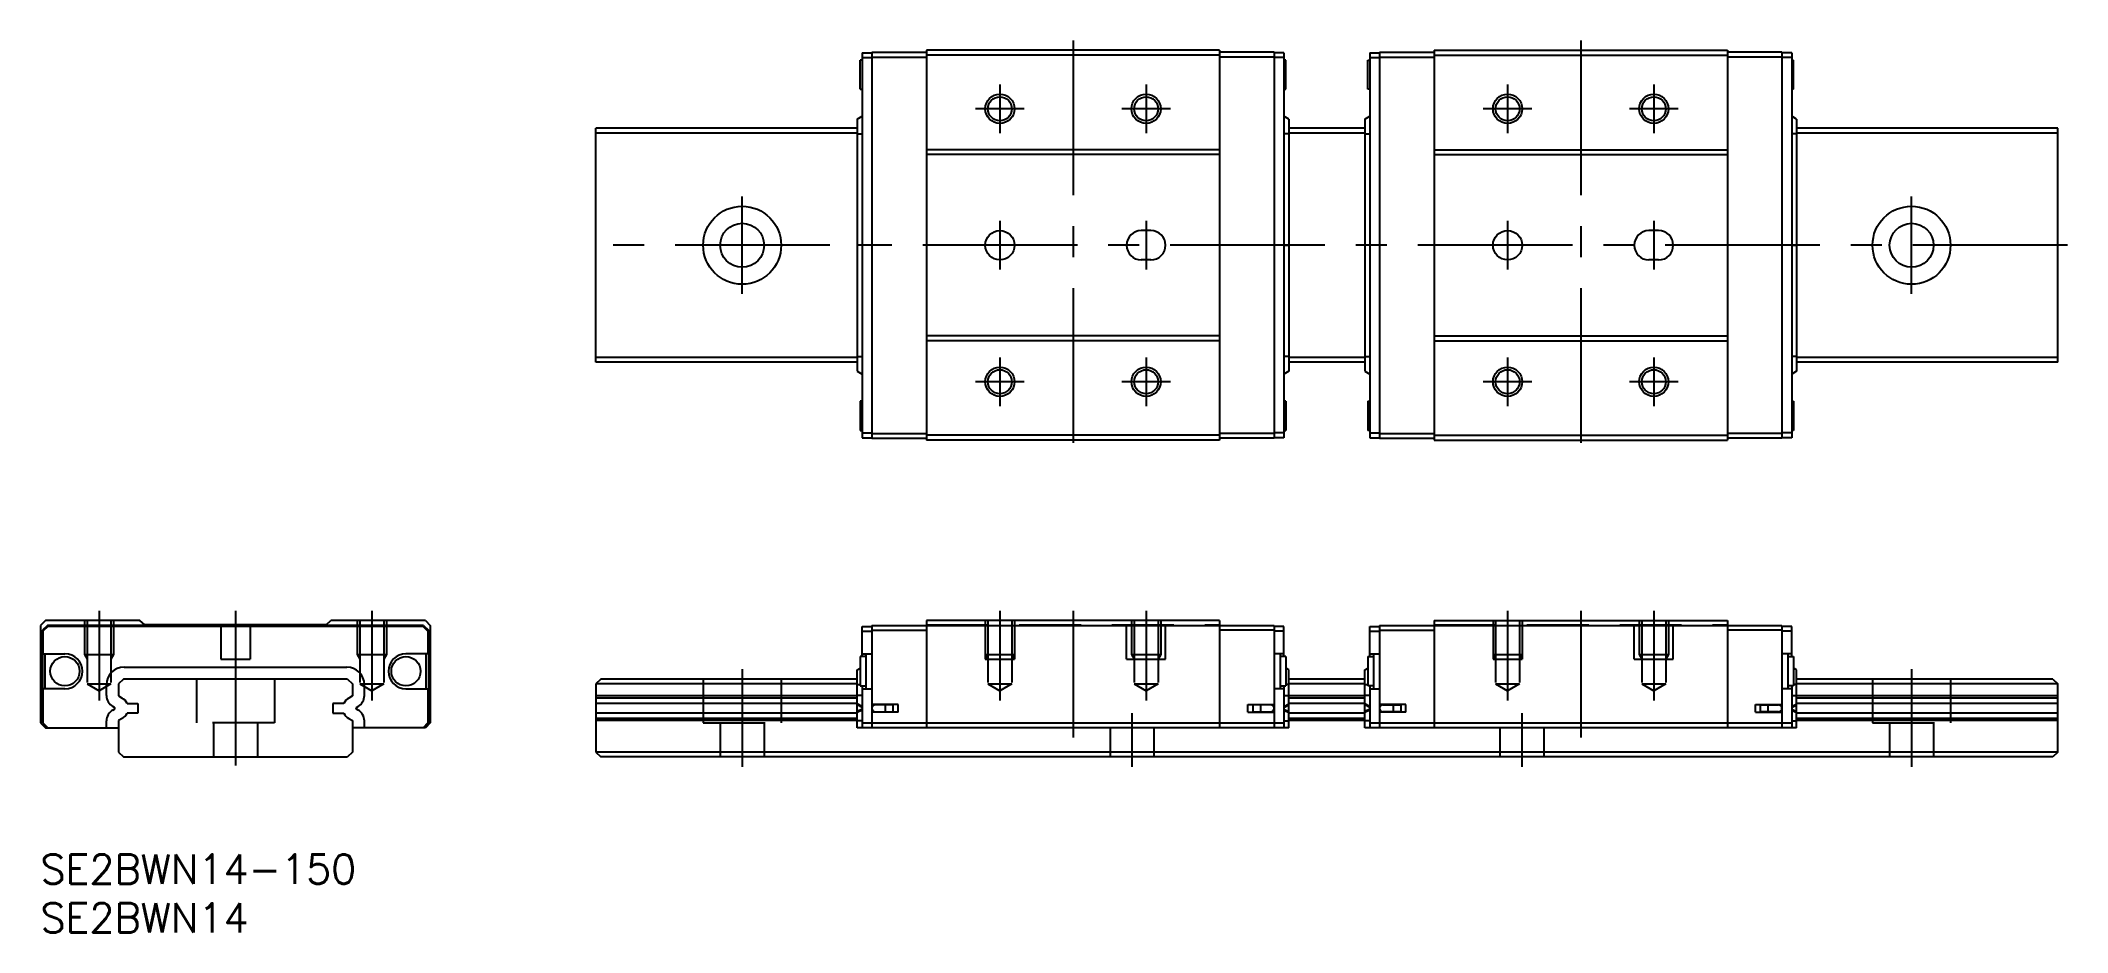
# Model space of a CAD drawing. Extents: x 0 to 208, y -8 to 83.
import ezdxf

# ---------------------------------------------------------------- set-up
doc = ezdxf.new("R2010")
doc.units = 0
doc.header["$LTSCALE"] = 0.5
doc.linetypes.add('CENTER', pattern=[50.8, 31.75, -6.35, 6.35, -6.35])
doc.linetypes.add('DASHED', pattern=[19.05, 12.7, -6.35])
for name, color, linetype in [('MSM_CENTER', 1, 'CENTER'), ('MSM_CONTINUOUS', 7, 'CONTINUOUS'), ('MSM_DASHED', 4, 'DASHED'), ('MSM_NARROW', 5, 'CONTINUOUS'), ('MSM_PART_NUMBER', 7, 'CONTINUOUS')]:
    doc.layers.add(name, color=color, linetype=linetype)
doc.styles.get("Standard").update_dxf_attribs({"font": 'txt.shx', "height": 3, "bigfont": 'bigfont.shx'})

# ---------------------------------------------------------------- blocks, each defined once
blk = doc.blocks.new('*U2')
at = {"layer": 'MSM_PART_NUMBER'}
blk.add_text('SE2BWN14-150', height=3, dxfattribs=at).set_placement((0, -3))
blk = doc.blocks.new('*U3')
at = {"layer": 'MSM_PART_NUMBER'}
blk.add_text('SE2BWN14', height=3, dxfattribs=at).set_placement((0, -8))

msp = doc.modelspace()

# ---------------------------------------------------------------- linework, layer by layer
at = {"layer": 'MSM_CENTER'}
for p, q in [((105.95, 83.5), (105.95, 41.5)), ((158.05, 83.5), (158.05, 41.5)), ((98.45, 79), (98.45, 74)), ((113.45, 79), (113.45, 74)), ((150.55, 79), (150.55, 74)), ((165.55, 79), (165.55, 74)), ((100.95, 76.5), (95.95, 76.5)), ((115.95, 76.5), (110.95, 76.5)), ((153.05, 76.5), (148.05, 76.5)), ((168.05, 76.5), (163.05, 76.5)), ((72, 57.5), (72, 67.5)), ((192, 57.5), (192, 67.5)), ((98.45, 65), (98.45, 60)), ((113.45, 65), (113.45, 60)), ((150.55, 65), (150.55, 60)), ((165.55, 65), (165.55, 60)), ((208, 62.5), (56, 62.5)), ((98.45, 51), (98.45, 46)), ((113.45, 51), (113.45, 46)), ((150.55, 51), (150.55, 46)), ((165.55, 51), (165.55, 46)), ((100.95, 48.5), (95.95, 48.5)), ((115.95, 48.5), (110.95, 48.5)), ((153.05, 48.5), (148.05, 48.5)), ((168.05, 48.5), (163.05, 48.5)), ((6, 25), (6, 15.790148)), ((20, 25), (20, 9)), ((34, 25), (34, 15.790148)), ((98.45, 25), (98.45, 15.790148)), ((105.95, 25), (105.95, 12)), ((113.45, 25), (113.45, 15.790148)), ((150.55, 25), (150.55, 15.790148)), ((158.05, 25), (158.05, 12)), ((165.55, 25), (165.55, 15.790148)), ((72, 19), (72, 9)), ((192, 19), (192, 9)), ((112, 14.5), (112, 9)), ((152, 14.5), (152, 9))]:
    msp.add_line(p, q, dxfattribs=at)
at = {"layer": 'MSM_CONTINUOUS'}
for p, q in [((84.3, 81.5), (84.1, 81.5)), ((84.1, 78.5), (84.1, 81.5)), ((84.3, 82.25), (84.3, 42.75)), ((84.3, 82.25), (85.3, 82.25)), ((84.3, 81.75), (85.3, 81.75)), ((85.3, 82.3), (85.3, 42.7)), ((85.3, 82.3), (90.9, 82.3)), ((85.3, 81.8), (90.9, 81.8)), ((90.9, 82.5), (90.9, 42.5)), ((121, 82.5), (90.9, 82.5)), ((121, 82), (90.9, 82)), ((121, 82.5), (121, 42.5)), ((126.6, 82.3), (121, 82.3)), ((126.6, 81.8), (121, 81.8)), ((126.6, 82.3), (126.6, 42.7)), ((127.6, 82.25), (126.6, 82.25)), ((127.6, 81.75), (126.6, 81.75)), ((127.6, 82.25), (127.6, 42.75)), ((127.8, 81.5), (127.6, 81.5)), ((127.8, 78.5), (127.8, 81.5)), ((136.2, 81.5), (136.4, 81.5)), ((136.2, 78.5), (136.2, 81.5)), ((136.4, 82.25), (136.4, 42.75)), ((136.4, 82.25), (137.4, 82.25)), ((136.4, 81.75), (137.4, 81.75)), ((137.4, 82.3), (137.4, 42.7)), ((137.4, 82.3), (143, 82.3)), ((137.4, 81.8), (143, 81.8)), ((143, 82.5), (173.1, 82.5)), ((143, 82.5), (143, 42.5)), ((143, 82), (173.1, 82)), ((173.1, 82.5), (173.1, 42.5)), ((178.7, 82.3), (173.1, 82.3)), ((178.7, 81.8), (173.1, 81.8)), ((178.7, 82.3), (178.7, 42.7)), ((179.7, 82.25), (178.7, 82.25)), ((179.7, 81.75), (178.7, 81.75)), ((179.7, 82.25), (179.7, 42.75)), ((179.7, 81.5), (179.9, 81.5)), ((179.9, 78.5), (179.9, 81.5)), ((84.1, 78.5), (84.3, 78.5)), ((127.6, 78.5), (127.8, 78.5)), ((136.4, 78.5), (136.2, 78.5)), ((179.9, 78.5), (179.7, 78.5)), ((83.8, 75.43), (84.3, 75.73)), ((83.8, 75.43), (83.8, 49.57)), ((128.1, 75.43), (127.6, 75.73)), ((128.1, 75.43), (128.1, 49.57)), ((135.9, 75.43), (136.4, 75.73)), ((135.9, 75.43), (135.9, 49.57)), ((180.2, 75.43), (179.7, 75.73)), ((180.2, 75.43), (180.2, 49.57)), ((83.8, 74.5), (57, 74.5)), ((57, 50.5), (57, 74.5)), ((83.8, 74), (57, 74)), ((83.8, 73.93), (84.3, 73.93)), ((128.1, 73.93), (127.6, 73.93)), ((135.9, 74.5), (128.1, 74.5)), ((135.9, 74), (128.1, 74)), ((135.9, 73.93), (136.4, 73.93)), ((180.2, 73.93), (179.7, 73.93)), ((207, 74.5), (180.2, 74.5)), ((207, 74), (180.2, 74)), ((207, 50.5), (207, 74.5)), ((121, 72.3), (90.9, 72.3)), ((121, 71.8), (90.9, 71.8)), ((143, 72.3), (173.1, 72.3)), ((143, 71.8), (173.1, 71.8)), ((84.3, 62.5), (83.8, 62.5)), ((113.95, 64), (112.95, 64)), ((127.6, 62.5), (128.1, 62.5)), ((136.4, 62.5), (135.9, 62.5)), ((166.05, 64), (165.05, 64)), ((179.7, 62.5), (180.2, 62.5)), ((113.95, 61), (112.95, 61)), ((166.05, 61), (165.05, 61)), ((121, 53.2), (90.9, 53.2)), ((121, 52.7), (90.9, 52.7)), ((143, 53.2), (173.1, 53.2)), ((143, 52.7), (173.1, 52.7)), ((83.8, 51), (57, 51)), ((83.8, 50.5), (57, 50.5)), ((83.8, 51.07), (84.3, 51.07)), ((128.1, 51.07), (127.6, 51.07)), ((135.9, 51), (128.1, 51)), ((135.9, 50.5), (128.1, 50.5)), ((135.9, 51.07), (136.4, 51.07)), ((180.2, 51.07), (179.7, 51.07)), ((207, 51), (180.2, 51)), ((207, 50.5), (180.2, 50.5)), ((83.8, 49.57), (84.3, 49.27)), ((128.1, 49.57), (127.6, 49.27)), ((135.9, 49.57), (136.4, 49.27)), ((180.2, 49.57), (179.7, 49.27)), ((84.1, 46.5), (84.1, 43.5)), ((84.3, 46.5), (84.1, 46.5)), ((127.8, 46.5), (127.6, 46.5)), ((127.8, 46.5), (127.8, 43.5)), ((136.2, 46.5), (136.2, 43.5)), ((136.2, 46.5), (136.4, 46.5)), ((179.7, 46.5), (179.9, 46.5)), ((179.9, 46.5), (179.9, 43.5)), ((84.1, 43.5), (84.3, 43.5)), ((84.3, 43.25), (85.3, 43.25)), ((84.3, 42.75), (85.3, 42.75)), ((85.3, 43.2), (90.9, 43.2)), ((85.3, 42.7), (90.9, 42.7)), ((121, 43), (90.9, 43)), ((121, 42.5), (90.9, 42.5)), ((126.6, 43.2), (121, 43.2)), ((126.6, 42.7), (121, 42.7)), ((127.6, 43.25), (126.6, 43.25)), ((127.6, 42.75), (126.6, 42.75)), ((127.6, 43.5), (127.8, 43.5)), ((136.4, 43.5), (136.2, 43.5)), ((136.4, 43.25), (137.4, 43.25)), ((136.4, 42.75), (137.4, 42.75)), ((137.4, 43.2), (143, 43.2)), ((137.4, 42.7), (143, 42.7)), ((143, 43), (173.1, 43)), ((143, 42.5), (173.1, 42.5)), ((178.7, 43.2), (173.1, 43.2)), ((178.7, 42.7), (173.1, 42.7)), ((179.7, 43.25), (178.7, 43.25)), ((179.7, 42.75), (178.7, 42.75)), ((179.9, 43.5), (179.7, 43.5)), ((0.5, 24), (0, 23.5)), ((0, 23.5), (0, 13.5)), ((0.7, 23.5), (0.2, 23)), ((0.2, 23), (0.2, 13.5)), ((0.75, 23.4), (0.25, 22.9)), ((0.25, 22.9), (0.25, 20.6)), ((10.2, 24), (0.5, 24)), ((39.3, 23.5), (0.7, 23.5)), ((39.25, 23.4), (0.75, 23.4)), ((10.7, 23.55), (10.2, 24)), ((29.3, 23.55), (10.7, 23.55)), ((29.3, 23.55), (29.8, 24)), ((39.5, 24), (29.8, 24)), ((39.25, 23.4), (39.75, 22.9)), ((39.3, 23.5), (39.8, 23)), ((39.5, 24), (40, 23.5)), ((39.75, 22.9), (39.75, 20.6)), ((39.8, 23), (39.8, 13.5)), ((40, 23.5), (40, 13.5)), ((84.3, 20.3), (84.3, 23.4)), ((84.3, 23.4), (85.3, 23.4)), ((84.3, 22.9), (85.3, 22.9)), ((85.3, 23.5), (126.6, 23.5)), ((85.3, 23.5), (85.3, 13)), ((85.3, 23), (90.9, 23)), ((121, 24), (90.9, 24)), ((90.9, 24), (90.9, 13)), ((121, 24), (121, 13)), ((126.6, 23), (121, 23)), ((126.6, 23.5), (126.6, 13)), ((127.6, 23.4), (126.6, 23.4)), ((127.6, 22.9), (126.6, 22.9)), ((127.6, 20.3), (127.6, 23.4)), ((136.4, 20.3), (136.4, 23.4)), ((136.4, 23.4), (137.4, 23.4)), ((136.4, 22.9), (137.4, 22.9)), ((137.4, 23.5), (137.4, 13)), ((137.4, 23.5), (178.7, 23.5)), ((137.4, 23), (143, 23)), ((143, 24), (143, 13)), ((143, 24), (173.1, 24)), ((173.1, 24), (173.1, 13)), ((178.7, 23), (173.1, 23)), ((178.7, 23.5), (178.7, 13)), ((179.7, 23.4), (178.7, 23.4)), ((179.7, 22.9), (178.7, 22.9)), ((179.7, 20.3), (179.7, 23.4)), ((0.25, 20.6), (2.5, 20.6)), ((0.45, 20.6), (0.45, 17)), ((8.57, 19.23), (31.43, 19.23)), ((39.75, 20.6), (37.5, 20.6)), ((39.55, 20.6), (39.55, 17)), ((83.8, 18.93), (84.1, 19.11)), ((83.8, 13), (83.8, 18.93)), ((84.7, 20.3), (84.1, 20.3)), ((84.1, 20.3), (84.1, 17.3)), ((84.3, 20.6), (85.3, 20.6)), ((84.7, 20.6), (84.7, 17)), ((127.6, 20.6), (126.6, 20.6)), ((127.2, 20.6), (127.2, 17)), ((127.8, 20.3), (127.2, 20.3)), ((127.8, 20.3), (127.8, 17.3)), ((128.1, 18.93), (127.8, 19.11)), ((128.1, 13), (128.1, 18.93)), ((135.9, 18.93), (136.2, 19.11)), ((135.9, 13), (135.9, 18.93)), ((136.2, 20.3), (136.8, 20.3)), ((136.2, 20.3), (136.2, 17.3)), ((136.4, 20.6), (137.4, 20.6)), ((136.8, 20.6), (136.8, 17)), ((179.7, 20.6), (178.7, 20.6)), ((179.3, 20.6), (179.3, 17)), ((179.3, 20.3), (179.9, 20.3)), ((179.9, 20.3), (179.9, 17.3)), ((180.2, 18.93), (179.9, 19.11)), ((180.2, 13), (180.2, 18.93)), ((0.25, 17), (0.25, 13.5)), ((2.5, 17), (0.25, 17)), ((6.77, 16.305322), (6.77, 17.43)), ((8.5, 18), (8, 17.5)), ((8, 17.5), (8, 16.264907)), ((31.5, 18), (8.5, 18)), ((31.5, 18), (32, 17.5)), ((32, 17.5), (32, 16.264907)), ((33.23, 16.305322), (33.23, 17.43)), ((37.5, 17), (39.75, 17)), ((39.75, 17), (39.75, 13.5)), ((57.5, 18), (57, 17.5)), ((83.8, 17.5), (57, 17.5)), ((57, 17.5), (57, 10.5)), ((83.8, 18), (57.5, 18)), ((83.8, 17.43), (84.1, 17.43)), ((84.1, 17.3), (84.7, 17.3)), ((84.3, 17.3), (84.3, 13)), ((84.3, 17), (85.3, 17)), ((127.6, 17), (126.6, 17)), ((127.2, 17.3), (127.8, 17.3)), ((127.6, 17.3), (127.6, 13)), ((128.1, 17.43), (127.8, 17.43)), ((135.9, 18), (128.1, 18)), ((135.9, 17.5), (128.1, 17.5)), ((135.9, 17.43), (136.2, 17.43)), ((136.8, 17.3), (136.2, 17.3)), ((136.4, 17.3), (136.4, 13)), ((136.4, 17), (137.4, 17)), ((179.7, 17), (178.7, 17)), ((179.9, 17.3), (179.3, 17.3)), ((179.7, 17.3), (179.7, 13)), ((180.2, 17.43), (179.9, 17.43)), ((206.5, 18), (180.2, 18)), ((207, 17.5), (180.2, 17.5)), ((206.5, 18), (207, 17.5)), ((207, 10.5), (207, 17.5)), ((0.2, 15.4), (0.25, 15.4)), ((0.2, 14.6), (0.25, 14.6)), ((7.580883, 15.086603), (7.42, 15.179489)), ((7.42, 14.820511), (7.580883, 14.913397)), ((8, 16.264907), (8.3685, 16.052154)), ((8.888805, 15.5), (10, 15.5)), ((10, 15.5), (10, 14.5)), ((30, 15.5), (30, 14.5)), ((31.111195, 15.5), (30, 15.5)), ((32, 16.264907), (31.6315, 16.052154)), ((32.419117, 15.086603), (32.58, 15.179489)), ((32.58, 14.820511), (32.419117, 14.913397)), ((39.8, 15.4), (39.75, 15.4)), ((39.8, 14.6), (39.75, 14.6)), ((83.8, 16.264907), (57, 16.264907)), ((83.8, 16.052154), (57, 16.052154)), ((83.8, 15.5), (57, 15.5)), ((84.3, 16.305322), (83.8, 16.305322)), ((84.3, 15.179489), (83.8, 15.439296)), ((84.3, 15.086603), (83.8, 15.34641)), ((84.3, 14.913397), (83.8, 14.65359)), ((84.3, 14.820511), (83.8, 14.560704)), ((88, 15.4), (85.3, 15.4)), ((88, 14.6), (85.3, 14.6)), ((87.5, 15.35), (85.65, 15.35)), ((85.65, 14.65), (87.5, 14.65)), ((86.1, 15.35), (86.1, 15.4)), ((86.1, 14.6), (86.1, 14.65)), ((86.560586, 15.35), (86.560586, 15.4)), ((86.560586, 14.6), (86.560586, 14.65)), ((86.7, 14.65), (86.7, 15.35)), ((87.5, 14.65), (87.5, 15.35)), ((88, 14.6), (88, 15.4)), ((123.9, 14.6), (123.9, 15.4)), ((123.9, 15.4), (126.6, 15.4)), ((123.9, 14.6), (126.6, 14.6)), ((124.4, 15.35), (124.4, 14.65)), ((126.25, 15.35), (124.4, 15.35)), ((124.4, 14.65), (126.25, 14.65)), ((125.2, 15.35), (125.2, 14.65)), ((125.339414, 15.35), (125.339414, 15.4)), ((125.339414, 14.6), (125.339414, 14.65)), ((125.8, 15.35), (125.8, 15.4)), ((125.8, 14.6), (125.8, 14.65)), ((127.6, 16.305322), (128.1, 16.305322)), ((127.6, 15.179489), (128.1, 15.439296)), ((127.6, 15.086603), (128.1, 15.34641)), ((127.6, 14.913397), (128.1, 14.65359)), ((127.6, 14.820511), (128.1, 14.560704)), ((135.9, 16.264907), (128.1, 16.264907)), ((135.9, 16.052154), (128.1, 16.052154)), ((135.9, 15.5), (128.1, 15.5)), ((136.4, 16.305322), (135.9, 16.305322)), ((136.4, 15.179489), (135.9, 15.439296)), ((136.4, 15.086603), (135.9, 15.34641)), ((136.4, 14.913397), (135.9, 14.65359)), ((136.4, 14.820511), (135.9, 14.560704)), ((140.1, 15.4), (137.4, 15.4)), ((140.1, 14.6), (137.4, 14.6)), ((137.75, 15.35), (139.6, 15.35)), ((139.6, 14.65), (137.75, 14.65)), ((138.2, 15.35), (138.2, 15.4)), ((138.2, 14.6), (138.2, 14.65)), ((138.660586, 15.35), (138.660586, 15.4)), ((138.660586, 14.6), (138.660586, 14.65)), ((138.8, 15.35), (138.8, 14.65)), ((139.6, 15.35), (139.6, 14.65)), ((140.1, 14.6), (140.1, 15.4)), ((176, 15.4), (178.7, 15.4)), ((176, 14.6), (176, 15.4)), ((176, 14.6), (178.7, 14.6)), ((176.5, 15.35), (178.35, 15.35)), ((176.5, 14.65), (176.5, 15.35)), ((178.35, 14.65), (176.5, 14.65)), ((177.3, 14.65), (177.3, 15.35)), ((177.439414, 15.35), (177.439414, 15.4)), ((177.439414, 14.6), (177.439414, 14.65)), ((177.9, 15.35), (177.9, 15.4)), ((177.9, 14.6), (177.9, 14.65)), ((179.7, 16.305322), (180.2, 16.305322)), ((179.7, 15.179489), (180.2, 15.439296)), ((179.7, 15.086603), (180.2, 15.34641)), ((179.7, 14.913397), (180.2, 14.65359)), ((179.7, 14.820511), (180.2, 14.560704)), ((207, 16.264907), (180.2, 16.264907)), ((207, 16.052154), (180.2, 16.052154)), ((207, 15.5), (180.2, 15.5)), ((0, 13.5), (0.5, 13)), ((0.2, 13.5), (0.7, 13)), ((0.25, 13.5), (0.75, 13)), ((0.5, 13), (6.77, 13)), ((6.77, 13), (6.77, 13.694678)), ((6.77, 13), (8, 13)), ((8.3685, 13.947846), (8, 13.735093)), ((8, 13.735093), (8, 10.5)), ((10, 14.5), (8.888805, 14.5)), ((30, 14.5), (31.111195, 14.5)), ((31.6315, 13.947846), (32, 13.735093)), ((32, 13.735093), (32, 10.5)), ((39.5, 13), (32, 13)), ((33.23, 13), (33.23, 13.694678)), ((39.75, 13.5), (39.25, 13)), ((39.8, 13.5), (39.3, 13)), ((40, 13.5), (39.5, 13)), ((83.8, 14.5), (57, 14.5)), ((83.8, 13.947846), (57, 13.947846)), ((83.8, 13.735093), (57, 13.735093)), ((84.3, 13.694678), (83.8, 13.694678)), ((128.1, 13), (83.8, 13)), ((84.3, 13.5), (127.6, 13.5)), ((127.6, 13.694678), (128.1, 13.694678)), ((135.9, 14.5), (128.1, 14.5)), ((135.9, 13.947846), (128.1, 13.947846)), ((135.9, 13.735093), (128.1, 13.735093)), ((136.4, 13.694678), (135.9, 13.694678)), ((180.2, 13), (135.9, 13)), ((136.4, 13.5), (179.7, 13.5)), ((179.7, 13.694678), (180.2, 13.694678)), ((207, 14.5), (180.2, 14.5)), ((207, 13.947846), (180.2, 13.947846)), ((207, 13.735093), (180.2, 13.735093)), ((8, 10.5), (8.5, 10)), ((32, 10.5), (31.5, 10)), ((207, 10.5), (57, 10.5)), ((57, 10.5), (57.5, 10)), ((207, 10.5), (206.5, 10)), ((8.5, 10), (31.5, 10)), ((206.5, 10), (57.5, 10))]:
    msp.add_line(p, q, dxfattribs=at)
for centre, radius in [((98.45, 76.5), 1.2295), ((113.45, 76.5), 1.2295), ((150.55, 76.5), 1.2295), ((165.55, 76.5), 1.2295), ((72, 62.5), 4), ((72, 62.5), 2.25), ((192, 62.5), 4), ((192, 62.5), 2.25), ((98.45, 62.5), 1.5), ((150.55, 62.5), 1.5), ((98.45, 48.5), 1.2295), ((113.45, 48.5), 1.2295), ((150.55, 48.5), 1.2295), ((165.55, 48.5), 1.2295), ((2.5, 18.8), 1.5), ((37.5, 18.8), 1.5)]:
    msp.add_circle(centre, radius, dxfattribs=at)
for centre, radius, start, end in [((112.95, 62.5), 1.5, 90, 270), ((113.95, 62.5), 1.5, 270, 90), ((165.05, 62.5), 1.5, 90, 270), ((166.05, 62.5), 1.5, 270, 90), ((2.5, 18.8), 1.8, 270, 90), ((8.570026, 17.429974), 1.800026, 90.000832, 179.999168), ((31.429974, 17.429974), 1.800026, 0.000832, 89.999168), ((37.5, 18.8), 1.8, 90, 270), ((8.07, 16.305322), 1.3, 180, 240), ((8.07, 13.694678), 1.3, 120, 180), ((7.530883, 15), 0.1, 300, 60), ((7.7085, 14.909), 1.32, 26.597961, 60), ((32.2915, 14.909), 1.32, 120, 153.402039), ((32.469117, 15), 0.1, 120, 240), ((31.93, 16.305322), 1.3, 300, 0), ((31.93, 13.694678), 1.3, 0, 60), ((85.65, 15), 0.35, 90, 270), ((126.25, 15), 0.35, 270, 90), ((137.75, 15), 0.35, 90, 270), ((178.35, 15), 0.35, 270, 90), ((7.7085, 15.091), 1.32, 300, 333.402039), ((32.2915, 15.091), 1.32, 206.597961, 240)]:
    msp.add_arc(centre, radius, start, end, dxfattribs=at)
at = {"layer": 'MSM_DASHED'}
for p, q in [((4.5, 24), (4.5, 20.5)), ((4.7705, 24), (4.7705, 17.5)), ((7.2295, 24), (7.2295, 17.5)), ((7.5, 24), (7.5, 20.5)), ((18.5, 23.55), (18.5, 20.05)), ((21.5, 23.55), (21.5, 20.05)), ((32.5, 24), (32.5, 20.5)), ((32.7705, 24), (32.7705, 17.5)), ((35.2295, 24), (35.2295, 17.5)), ((35.5, 24), (35.5, 20.5)), ((90.9, 23.55), (121, 23.55)), ((96.95, 24), (96.95, 20.05)), ((97.2205, 24), (97.2205, 17.5)), ((99.6795, 24), (99.6795, 17.5)), ((99.95, 24), (99.95, 20.05)), ((111.45, 20.05), (111.45, 23.55)), ((111.95, 24), (111.95, 20.5)), ((112.2205, 24), (112.2205, 17.5)), ((114.6795, 24), (114.6795, 17.5)), ((114.95, 24), (114.95, 20.5)), ((115.45, 20.05), (115.45, 23.55)), ((143, 23.55), (173.1, 23.55)), ((149.05, 24), (149.05, 20.05)), ((149.3205, 24), (149.3205, 17.5)), ((151.7795, 24), (151.7795, 17.5)), ((152.05, 24), (152.05, 20.05)), ((163.55, 20.05), (163.55, 23.55)), ((164.05, 24), (164.05, 20.5)), ((164.3205, 24), (164.3205, 17.5)), ((166.7795, 24), (166.7795, 17.5)), ((167.05, 24), (167.05, 20.5)), ((167.55, 20.05), (167.55, 23.55)), ((4.5, 20.5), (4.7705, 20.03148)), ((4.5, 20.5), (7.5, 20.5)), ((7.5, 20.5), (7.2295, 20.03148)), ((18.5, 20.05), (21.5, 20.05)), ((32.5, 20.5), (32.7705, 20.03148)), ((32.5, 20.5), (35.5, 20.5)), ((35.5, 20.5), (35.2295, 20.03148)), ((96.95, 20.5), (97.2205, 20.03148)), ((96.95, 20.5), (99.95, 20.5)), ((96.95, 20.05), (99.95, 20.05)), ((99.95, 20.5), (99.6795, 20.03148)), ((111.45, 20.05), (115.45, 20.05)), ((111.95, 20.5), (112.2205, 20.03148)), ((111.95, 20.5), (114.95, 20.5)), ((114.95, 20.5), (114.6795, 20.03148)), ((149.05, 20.5), (149.3205, 20.03148)), ((149.05, 20.5), (152.05, 20.5)), ((149.05, 20.05), (152.05, 20.05)), ((152.05, 20.5), (151.7795, 20.03148)), ((163.55, 20.05), (167.55, 20.05)), ((164.05, 20.5), (164.3205, 20.03148)), ((164.05, 20.5), (167.05, 20.5)), ((167.05, 20.5), (166.7795, 20.03148)), ((4.7705, 17.5), (7.2295, 17.5)), ((4.7705, 17.5), (6, 16.790148)), ((7.2295, 17.5), (6, 16.790148)), ((16, 18), (16, 13.5)), ((24, 18), (24, 13.5)), ((32.7705, 17.5), (35.2295, 17.5)), ((32.7705, 17.5), (34, 16.790148)), ((35.2295, 17.5), (34, 16.790148)), ((68, 18), (68, 13.5)), ((76, 18), (76, 13.5)), ((97.2205, 17.5), (99.6795, 17.5)), ((97.2205, 17.5), (98.45, 16.790148)), ((99.6795, 17.5), (98.45, 16.790148)), ((112.2205, 17.5), (114.6795, 17.5)), ((112.2205, 17.5), (113.45, 16.790148)), ((114.6795, 17.5), (113.45, 16.790148)), ((149.3205, 17.5), (151.7795, 17.5)), ((149.3205, 17.5), (150.55, 16.790148)), ((151.7795, 17.5), (150.55, 16.790148)), ((164.3205, 17.5), (166.7795, 17.5)), ((164.3205, 17.5), (165.55, 16.790148)), ((166.7795, 17.5), (165.55, 16.790148)), ((188, 18), (188, 13.5)), ((196, 18), (196, 13.5)), ((24, 13.5), (16, 13.5)), ((17.75, 13.5), (17.75, 10)), ((22.25, 13.5), (22.25, 10)), ((68, 13.5), (76, 13.5)), ((69.75, 13.5), (69.75, 10)), ((74.25, 13.5), (74.25, 10)), ((109.75, 13), (109.75, 10)), ((114.25, 13), (114.25, 10)), ((149.75, 13), (149.75, 10)), ((154.25, 13), (154.25, 10)), ((188, 13.5), (196, 13.5)), ((189.75, 13.5), (189.75, 10)), ((194.25, 13.5), (194.25, 10))]:
    msp.add_line(p, q, dxfattribs=at)
at = {"layer": 'MSM_NARROW'}
for centre in [(98.45, 76.5), (113.45, 76.5), (150.55, 76.5), (165.55, 76.5), (98.45, 48.5), (113.45, 48.5), (150.55, 48.5), (165.55, 48.5)]:
    msp.add_circle(centre, 1.5, dxfattribs=at)

# ---------------------------------------------------------------- block references
at = {"layer": 'MSM_CONTINUOUS'}
for name in ['*U2', '*U3']:
    msp.add_blockref(name, (0, 0), dxfattribs=at)

doc.saveas('drawing.dxf')
